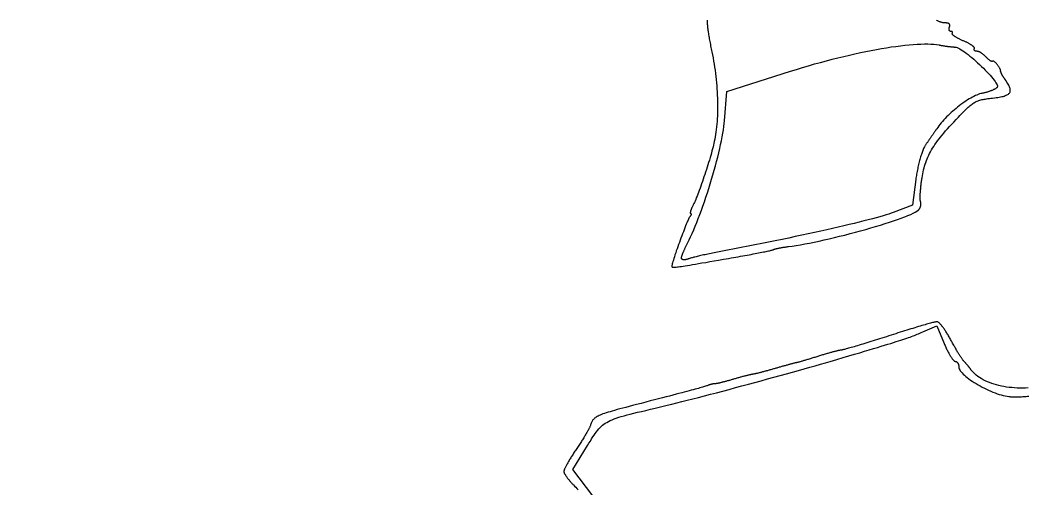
# Model space of a CAD drawing. Extents: x -25 to 25, y -25 to 25.
# Drawn here: x -2.65 to 13.23, y -7.57 to -0.2 of the extents above; entities that cross this region are included whole.
import ezdxf

# ---------------------------------------------------------------- set-up
doc = ezdxf.new("R2010")
doc.units = 0
for name, color, linetype in [('CUT', 1, 'CONTINUOUS'), ('MYON', 7, 'CONTINUOUS'), ('YOUMU', 7, 'CONTINUOUS')]:
    doc.layers.add(name, color=color, linetype=linetype)

msp = doc.modelspace()

# ---------------------------------------------------------------- linework, layer by layer
at = {"layer": 'CUT'}
msp.add_circle((0, 0), 25, dxfattribs=at)
at = {"layer": 'MYON'}
msp.add_lwpolyline([(10.678, -0.69), (10.762, -0.673), (10.844, -0.658), (10.924, -0.644), (11.002, -0.631), (11.079, -0.619), (11.153, -0.609), (11.225, -0.6), (11.294, -0.592), (11.361, -0.585), (11.425, -0.58), (11.487, -0.576), (11.546, -0.573), (11.602, -0.572), (11.654, -0.572), (11.704, -0.574), (11.75, -0.577), (11.793, -0.582), (11.832, -0.588), (11.84, -0.59), (11.848, -0.591), (11.857, -0.593), (11.866, -0.594), (11.875, -0.595), (11.883, -0.597), (11.892, -0.598), (11.902, -0.6), (11.911, -0.601), (11.92, -0.602), (11.929, -0.604), (11.938, -0.605), (11.947, -0.606), (11.957, -0.608), (11.966, -0.609), (11.975, -0.61), (11.983, -0.611), (11.992, -0.612), (12.001, -0.613), (12.009, -0.614), (12.018, -0.615), (12.026, -0.616), (12.034, -0.617), (12.041, -0.617), (12.049, -0.618), (12.056, -0.619), (12.063, -0.619), (12.07, -0.62), (12.076, -0.62), (12.082, -0.621), (12.088, -0.621), (12.102, -0.623), (12.119, -0.629), (12.138, -0.637), (12.159, -0.648), (12.182, -0.662), (12.207, -0.678), (12.233, -0.696), (12.26, -0.717), (12.289, -0.739), (12.318, -0.762), (12.348, -0.787), (12.379, -0.813), (12.41, -0.84), (12.44, -0.868), (12.471, -0.896), (12.501, -0.925), (12.53, -0.953), (12.558, -0.982), (12.586, -1.01), (12.612, -1.038), (12.636, -1.065), (12.659, -1.091), (12.68, -1.116), (12.698, -1.14), (12.715, -1.162), (12.728, -1.182), (12.739, -1.201), (12.747, -1.217), (12.751, -1.231), (12.752, -1.243), (12.75, -1.252), (12.748, -1.255), (12.745, -1.258), (12.742, -1.261), (12.738, -1.264), (12.734, -1.267), (12.729, -1.271), (12.724, -1.274), (12.719, -1.278), (12.713, -1.281), (12.706, -1.285), (12.699, -1.288), (12.692, -1.291), (12.685, -1.295), (12.677, -1.298), (12.669, -1.302), (12.66, -1.305), (12.651, -1.309), (12.642, -1.312), (12.633, -1.315), (12.624, -1.318), (12.614, -1.322), (12.604, -1.325), (12.594, -1.328), (12.583, -1.331), (12.573, -1.334), (12.562, -1.336), (12.552, -1.339), (12.541, -1.342), (12.53, -1.344), (12.519, -1.347), (12.508, -1.349), (12.489, -1.353), (12.469, -1.359), (12.448, -1.366), (12.427, -1.375), (12.404, -1.385), (12.381, -1.396), (12.357, -1.409), (12.332, -1.423), (12.307, -1.437), (12.282, -1.453), (12.256, -1.47), (12.23, -1.487), (12.204, -1.506), (12.177, -1.525), (12.151, -1.545), (12.125, -1.565), (12.099, -1.586), (12.073, -1.608), (12.047, -1.63), (12.022, -1.652), (11.998, -1.675), (11.974, -1.698), (11.95, -1.721), (11.927, -1.745), (11.905, -1.768), (11.884, -1.791), (11.864, -1.815), (11.845, -1.838), (11.827, -1.861), (11.81, -1.884), (11.795, -1.906), (11.791, -1.912), (11.787, -1.917), (11.783, -1.923), (11.779, -1.93), (11.775, -1.936), (11.77, -1.943), (11.765, -1.95), (11.76, -1.957), (11.755, -1.965), (11.75, -1.973), (11.744, -1.981), (11.739, -1.989), (11.733, -1.997), (11.727, -2.005), (11.721, -2.014), (11.715, -2.023), (11.709, -2.031), (11.703, -2.04), (11.697, -2.049), (11.691, -2.058), (11.685, -2.067), (11.678, -2.076), (11.672, -2.085), (11.666, -2.094), (11.66, -2.102), (11.653, -2.111), (11.647, -2.12), (11.641, -2.128), (11.635, -2.137), (11.629, -2.145), (11.624, -2.153), (11.618, -2.162), (11.612, -2.171), (11.606, -2.182), (11.6, -2.193), (11.594, -2.206), (11.588, -2.219), (11.582, -2.233), (11.576, -2.248), (11.57, -2.263), (11.564, -2.279), (11.559, -2.296), (11.553, -2.313), (11.547, -2.331), (11.541, -2.35), (11.535, -2.369), (11.53, -2.388), (11.524, -2.408), (11.519, -2.428), (11.514, -2.449), (11.509, -2.47), (11.504, -2.491), (11.499, -2.512), (11.495, -2.534), (11.49, -2.555), (11.486, -2.577), (11.482, -2.599), (11.478, -2.621), (11.475, -2.642), (11.471, -2.664), (11.468, -2.686), (11.465, -2.707), (11.415, -3.11), (11.109, -3.226), (11.078, -3.237), (11.041, -3.249), (10.999, -3.262), (10.952, -3.276), (10.9, -3.291), (10.843, -3.307), (10.782, -3.323), (10.716, -3.34), (10.646, -3.358), (10.573, -3.376), (10.495, -3.395), (10.415, -3.414), (10.331, -3.434), (10.243, -3.455), (10.153, -3.475), (10.061, -3.496), (9.966, -3.517), (9.869, -3.539), (9.769, -3.561), (9.668, -3.582), (9.566, -3.604), (9.462, -3.626), (9.357, -3.648), (9.251, -3.67), (9.144, -3.691), (9.037, -3.713), (8.929, -3.734), (8.821, -3.755), (8.714, -3.776), (8.607, -3.796), (8.5, -3.816), (8.473, -3.821), (8.446, -3.827), (8.419, -3.832), (8.393, -3.837), (8.366, -3.842), (8.34, -3.847), (8.314, -3.852), (8.288, -3.858), (8.263, -3.863), (8.238, -3.868), (8.213, -3.873), (8.189, -3.878), (8.166, -3.883), (8.143, -3.888), (8.12, -3.893), (8.099, -3.898), (8.078, -3.903), (8.057, -3.907), (8.038, -3.912), (8.019, -3.916), (8.002, -3.921), (7.985, -3.925), (7.969, -3.929), (7.954, -3.933), (7.94, -3.936), (7.928, -3.94), (7.916, -3.943), (7.906, -3.946), (7.897, -3.949), (7.889, -3.952), (7.882, -3.954), (7.876, -3.956), (7.871, -3.958), (7.865, -3.96), (7.859, -3.962), (7.854, -3.963), (7.848, -3.965), (7.843, -3.966), (7.838, -3.967), (7.833, -3.968), (7.828, -3.968), (7.823, -3.969), (7.819, -3.969), (7.814, -3.969), (7.81, -3.969), (7.806, -3.969), (7.802, -3.968), (7.798, -3.968), (7.795, -3.967), (7.792, -3.966), (7.789, -3.965), (7.786, -3.964), (7.783, -3.963), (7.781, -3.961), (7.779, -3.959), (7.777, -3.958), (7.775, -3.955), (7.774, -3.953), (7.773, -3.951), (7.772, -3.948), (7.772, -3.946), (7.772, -3.943), (7.772, -3.943), (7.772, -3.94), (7.772, -3.936), (7.773, -3.932), (7.774, -3.928), (7.775, -3.923), (7.777, -3.917), (7.778, -3.912), (7.78, -3.905), (7.782, -3.899), (7.785, -3.892), (7.787, -3.885), (7.79, -3.877), (7.793, -3.869), (7.796, -3.861), (7.799, -3.853), (7.803, -3.844), (7.807, -3.836), (7.81, -3.827), (7.814, -3.818), (7.818, -3.808), (7.823, -3.799), (7.827, -3.789), (7.832, -3.779), (7.836, -3.769), (7.841, -3.759), (7.846, -3.749), (7.851, -3.739), (7.856, -3.729), (7.861, -3.719), (7.866, -3.709), (7.871, -3.699), (7.894, -3.654), (7.917, -3.605), (7.941, -3.553), (7.965, -3.499), (7.989, -3.442), (8.013, -3.382), (8.037, -3.32), (8.061, -3.256), (8.086, -3.19), (8.11, -3.123), (8.133, -3.054), (8.157, -2.985), (8.18, -2.915), (8.203, -2.844), (8.225, -2.772), (8.246, -2.701), (8.267, -2.63), (8.287, -2.559), (8.307, -2.489), (8.325, -2.42), (8.343, -2.351), (8.359, -2.284), (8.375, -2.219), (8.389, -2.156), (8.402, -2.094), (8.414, -2.035), (8.424, -1.978), (8.433, -1.924), (8.441, -1.873), (8.446, -1.825), (8.451, -1.781), (8.487, -1.321), (9.492, -1.001), (9.586, -0.971), (9.681, -0.942), (9.775, -0.914), (9.869, -0.887), (9.963, -0.861), (10.056, -0.836), (10.148, -0.812), (10.239, -0.789), (10.329, -0.767), (10.418, -0.746), (10.506, -0.726), (10.593, -0.708)], close=True, dxfattribs=at)
msp.add_lwpolyline([(6.374, -7.686), (6.059, -7.269), (6.29, -6.893), (6.314, -6.856), (6.336, -6.821), (6.356, -6.788), (6.376, -6.757), (6.395, -6.728), (6.414, -6.701), (6.432, -6.676), (6.45, -6.653), (6.469, -6.631), (6.488, -6.611), (6.507, -6.592), (6.527, -6.574), (6.549, -6.558), (6.571, -6.542), (6.595, -6.527), (6.621, -6.513), (6.649, -6.499), (6.678, -6.486), (6.71, -6.473), (6.745, -6.46), (6.783, -6.448), (6.823, -6.436), (6.867, -6.423), (6.914, -6.41), (6.965, -6.397), (7.02, -6.383), (7.079, -6.369), (7.142, -6.354), (7.21, -6.338), (7.282, -6.321), (7.359, -6.303), (7.418, -6.289), (7.481, -6.274), (7.549, -6.258), (7.622, -6.24), (7.699, -6.221), (7.779, -6.2), (7.863, -6.179), (7.95, -6.157), (8.04, -6.134), (8.133, -6.11), (8.227, -6.085), (8.324, -6.06), (8.423, -6.034), (8.522, -6.008), (8.623, -5.981), (8.724, -5.954), (8.826, -5.927), (8.928, -5.899), (9.029, -5.872), (9.13, -5.844), (9.23, -5.817), (9.329, -5.79), (9.427, -5.763), (9.522, -5.736), (9.616, -5.71), (9.707, -5.685), (9.796, -5.66), (9.881, -5.635), (9.963, -5.612), (10.041, -5.589), (10.116, -5.568), (10.22, -5.537), (10.319, -5.508), (10.412, -5.481), (10.499, -5.455), (10.581, -5.431), (10.658, -5.408), (10.73, -5.387), (10.798, -5.366), (10.861, -5.348), (10.919, -5.33), (10.974, -5.314), (11.025, -5.298), (11.072, -5.284), (11.116, -5.27), (11.157, -5.257), (11.195, -5.245), (11.23, -5.234), (11.263, -5.223), (11.294, -5.213), (11.323, -5.203), (11.35, -5.193), (11.375, -5.184), (11.4, -5.175), (11.423, -5.167), (11.445, -5.158), (11.467, -5.149), (11.488, -5.141), (11.51, -5.132), (11.531, -5.123), (11.552, -5.114), (11.574, -5.105), (11.797, -5.008), (11.913, -5.288), (11.919, -5.303), (11.926, -5.317), (11.932, -5.332), (11.938, -5.346), (11.945, -5.36), (11.951, -5.373), (11.958, -5.387), (11.964, -5.4), (11.971, -5.412), (11.977, -5.425), (11.984, -5.437), (11.99, -5.448), (11.996, -5.46), (12.003, -5.47), (12.009, -5.481), (12.015, -5.49), (12.021, -5.5), (12.027, -5.509), (12.032, -5.517), (12.038, -5.525), (12.043, -5.532), (12.049, -5.538), (12.054, -5.544), (12.058, -5.55), (12.063, -5.554), (12.068, -5.558), (12.072, -5.562), (12.076, -5.564), (12.079, -5.566), (12.083, -5.567), (12.086, -5.568), (12.089, -5.568), (12.092, -5.568), (12.095, -5.569), (12.098, -5.57), (12.101, -5.571), (12.104, -5.572), (12.106, -5.573), (12.109, -5.575), (12.112, -5.577), (12.114, -5.579), (12.116, -5.581), (12.119, -5.584), (12.121, -5.586), (12.123, -5.589), (12.125, -5.592), (12.127, -5.595), (12.129, -5.598), (12.131, -5.601), (12.133, -5.605), (12.134, -5.608), (12.136, -5.612), (12.137, -5.616), (12.138, -5.62), (12.14, -5.624), (12.14, -5.628), (12.141, -5.632), (12.142, -5.636), (12.142, -5.641), (12.143, -5.645), (12.143, -5.65), (12.143, -5.654), (12.145, -5.668), (12.149, -5.683), (12.157, -5.698), (12.167, -5.714), (12.18, -5.731), (12.195, -5.749), (12.212, -5.767), (12.232, -5.785), (12.253, -5.804), (12.277, -5.823), (12.302, -5.842), (12.328, -5.861), (12.356, -5.88), (12.386, -5.899), (12.416, -5.918), (12.447, -5.937), (12.479, -5.955), (12.512, -5.972), (12.546, -5.99), (12.579, -6.006), (12.613, -6.022), (12.647, -6.037), (12.681, -6.051), (12.715, -6.064), (12.748, -6.076), (12.781, -6.087), (12.813, -6.096), (12.844, -6.105), (12.875, -6.112), (12.904, -6.117), (12.932, -6.121), (12.946, -6.122), (12.96, -6.123), (12.976, -6.124), (12.991, -6.125), (13.007, -6.125), (13.024, -6.126), (13.041, -6.126), (13.058, -6.126), (13.076, -6.125), (13.094, -6.125), (13.113, -6.124), (13.131, -6.123), (13.15, -6.122), (13.169, -6.121), (13.187, -6.12), (13.207, -6.118), (13.226, -6.116), (13.245, -6.115)], dxfattribs=at)
at = {"layer": 'YOUMU'}
for points in [[(8.179, -0.197), (8.178, -0.201), (8.178, -0.207), (8.177, -0.213), (8.177, -0.221), (8.177, -0.23), (8.177, -0.239), (8.178, -0.25), (8.179, -0.262), (8.18, -0.275), (8.181, -0.289), (8.183, -0.303), (8.184, -0.319), (8.186, -0.335), (8.189, -0.352), (8.191, -0.369), (8.194, -0.388), (8.197, -0.407), (8.2, -0.426), (8.203, -0.447), (8.207, -0.467), (8.21, -0.489), (8.214, -0.511), (8.218, -0.533), (8.222, -0.555), (8.227, -0.578), (8.231, -0.602), (8.236, -0.625), (8.241, -0.649), (8.246, -0.674), (8.251, -0.698), (8.261, -0.745), (8.27, -0.792), (8.278, -0.84), (8.286, -0.888), (8.294, -0.936), (8.301, -0.985), (8.307, -1.034), (8.313, -1.083), (8.318, -1.132), (8.323, -1.181), (8.327, -1.23), (8.331, -1.279), (8.334, -1.327), (8.336, -1.376), (8.338, -1.424), (8.339, -1.472), (8.34, -1.519), (8.34, -1.566), (8.34, -1.613), (8.339, -1.659), (8.338, -1.704), (8.335, -1.748), (8.333, -1.792), (8.329, -1.835), (8.326, -1.877), (8.321, -1.918), (8.316, -1.958), (8.311, -1.997), (8.304, -2.035), (8.298, -2.071), (8.29, -2.107), (8.284, -2.133), (8.277, -2.162), (8.27, -2.192), (8.261, -2.224), (8.252, -2.256), (8.243, -2.29), (8.233, -2.325), (8.223, -2.361), (8.212, -2.398), (8.2, -2.435), (8.189, -2.473), (8.177, -2.511), (8.165, -2.549), (8.153, -2.587), (8.14, -2.625), (8.127, -2.663), (8.115, -2.7), (8.102, -2.737), (8.09, -2.773), (8.077, -2.808), (8.065, -2.843), (8.053, -2.876), (8.041, -2.908), (8.029, -2.938), (8.017, -2.968), (8.006, -2.995), (7.996, -3.021), (7.986, -3.044), (7.976, -3.066), (7.967, -3.085), (7.959, -3.102), (7.955, -3.11), (7.951, -3.117), (7.948, -3.124), (7.944, -3.131), (7.941, -3.138), (7.938, -3.144), (7.935, -3.151), (7.932, -3.157), (7.93, -3.164), (7.927, -3.17), (7.925, -3.176), (7.923, -3.181), (7.921, -3.187), (7.919, -3.192), (7.917, -3.197), (7.916, -3.202), (7.915, -3.207), (7.914, -3.211), (7.913, -3.215), (7.912, -3.219), (7.911, -3.223), (7.911, -3.226), (7.911, -3.229), (7.911, -3.231), (7.911, -3.234), (7.911, -3.236), (7.912, -3.237), (7.913, -3.239), (7.914, -3.24), (7.915, -3.24), (7.916, -3.24), (7.918, -3.24), (7.919, -3.241), (7.92, -3.241), (7.921, -3.242), (7.922, -3.242), (7.923, -3.243), (7.924, -3.244), (7.924, -3.245), (7.924, -3.246), (7.925, -3.248), (7.925, -3.249), (7.925, -3.251), (7.925, -3.252), (7.924, -3.254), (7.924, -3.256), (7.923, -3.258), (7.923, -3.26), (7.922, -3.262), (7.921, -3.264), (7.92, -3.267), (7.919, -3.269), (7.917, -3.271), (7.916, -3.274), (7.914, -3.277), (7.913, -3.279), (7.911, -3.282), (7.909, -3.285), (7.907, -3.288), (7.905, -3.29), (7.903, -3.293), (7.9, -3.296), (7.896, -3.303), (7.89, -3.313), (7.883, -3.327), (7.876, -3.344), (7.867, -3.363), (7.858, -3.385), (7.847, -3.41), (7.837, -3.436), (7.825, -3.465), (7.814, -3.495), (7.802, -3.526), (7.789, -3.558), (7.777, -3.592), (7.764, -3.626), (7.752, -3.66), (7.739, -3.694), (7.727, -3.729), (7.714, -3.763), (7.703, -3.796), (7.691, -3.829), (7.681, -3.861), (7.67, -3.891), (7.661, -3.92), (7.652, -3.947), (7.644, -3.972), (7.637, -3.994), (7.632, -4.015), (7.627, -4.032), (7.624, -4.047), (7.621, -4.058), (7.621, -4.066), (7.621, -4.069), (7.621, -4.072), (7.621, -4.075), (7.622, -4.078), (7.623, -4.08), (7.625, -4.082), (7.628, -4.084), (7.632, -4.085), (7.638, -4.086), (7.644, -4.086), (7.653, -4.086), (7.663, -4.086), (7.676, -4.085), (7.69, -4.084), (7.707, -4.082), (7.726, -4.079), (7.748, -4.076), (7.773, -4.072), (7.801, -4.068), (7.832, -4.063), (7.866, -4.058), (7.904, -4.051), (7.946, -4.045), (7.992, -4.037), (8.041, -4.028), (8.095, -4.019), (8.154, -4.009), (8.217, -3.998), (8.285, -3.987), (8.357, -3.974), (8.435, -3.961), (8.435, -3.961), (8.475, -3.954), (8.514, -3.947), (8.553, -3.94), (8.591, -3.934), (8.628, -3.927), (8.665, -3.92), (8.702, -3.914), (8.737, -3.907), (8.772, -3.901), (8.806, -3.895), (8.839, -3.889), (8.871, -3.883), (8.902, -3.877), (8.931, -3.871), (8.96, -3.866), (8.988, -3.86), (9.014, -3.855), (9.039, -3.85), (9.063, -3.845), (9.085, -3.841), (9.106, -3.837), (9.125, -3.832), (9.143, -3.829), (9.159, -3.825), (9.173, -3.822), (9.186, -3.819), (9.197, -3.816), (9.205, -3.814), (9.213, -3.812), (9.218, -3.81), (9.221, -3.808), (9.223, -3.807), (9.226, -3.806), (9.229, -3.804), (9.233, -3.803), (9.237, -3.801), (9.242, -3.8), (9.247, -3.798), (9.253, -3.797), (9.259, -3.795), (9.265, -3.794), (9.272, -3.792), (9.279, -3.79), (9.286, -3.789), (9.294, -3.787), (9.302, -3.785), (9.311, -3.784), (9.319, -3.782), (9.328, -3.78), (9.337, -3.779), (9.347, -3.777), (9.356, -3.776), (9.366, -3.774), (9.376, -3.772), (9.386, -3.771), (9.396, -3.769), (9.406, -3.768), (9.417, -3.766), (9.427, -3.765), (9.438, -3.763), (9.448, -3.762), (9.459, -3.761), (9.517, -3.753), (9.58, -3.744), (9.646, -3.733), (9.716, -3.72), (9.788, -3.706), (9.863, -3.691), (9.94, -3.675), (10.02, -3.657), (10.1, -3.639), (10.182, -3.62), (10.265, -3.599), (10.348, -3.579), (10.43, -3.557), (10.513, -3.535), (10.595, -3.513), (10.676, -3.49), (10.755, -3.468), (10.832, -3.445), (10.908, -3.422), (10.98, -3.4), (11.05, -3.377), (11.116, -3.355), (11.179, -3.334), (11.237, -3.313), (11.292, -3.293), (11.341, -3.273), (11.385, -3.254), (11.424, -3.237), (11.456, -3.22), (11.483, -3.205), (11.502, -3.19), (11.506, -3.188), (11.509, -3.185), (11.512, -3.181), (11.515, -3.178), (11.518, -3.174), (11.52, -3.171), (11.523, -3.167), (11.525, -3.163), (11.528, -3.159), (11.53, -3.155), (11.532, -3.15), (11.534, -3.146), (11.536, -3.142), (11.537, -3.137), (11.539, -3.133), (11.54, -3.128), (11.541, -3.123), (11.542, -3.119), (11.543, -3.114), (11.544, -3.109), (11.544, -3.105), (11.545, -3.1), (11.545, -3.095), (11.545, -3.091), (11.545, -3.086), (11.545, -3.081), (11.544, -3.077), (11.543, -3.072), (11.543, -3.068), (11.542, -3.064), (11.54, -3.059), (11.539, -3.055), (11.538, -3.049), (11.537, -3.043), (11.536, -3.036), (11.536, -3.029), (11.535, -3.021), (11.535, -3.012), (11.534, -3.003), (11.534, -2.993), (11.534, -2.982), (11.534, -2.971), (11.535, -2.959), (11.535, -2.947), (11.536, -2.935), (11.536, -2.922), (11.537, -2.908), (11.538, -2.895), (11.539, -2.881), (11.54, -2.866), (11.542, -2.852), (11.543, -2.837), (11.545, -2.822), (11.546, -2.806), (11.548, -2.791), (11.55, -2.775), (11.552, -2.759), (11.554, -2.743), (11.556, -2.727), (11.559, -2.711), (11.561, -2.695), (11.564, -2.679), (11.569, -2.646), (11.575, -2.614), (11.582, -2.583), (11.589, -2.552), (11.596, -2.522), (11.604, -2.493), (11.613, -2.464), (11.623, -2.435), (11.633, -2.407), (11.644, -2.379), (11.656, -2.351), (11.669, -2.324), (11.683, -2.296), (11.697, -2.268), (11.713, -2.24), (11.73, -2.212), (11.748, -2.184), (11.767, -2.156), (11.787, -2.127), (11.808, -2.097), (11.831, -2.067), (11.855, -2.037), (11.88, -2.006), (11.907, -1.974), (11.935, -1.941), (11.965, -1.907), (11.996, -1.872), (12.029, -1.837), (12.063, -1.8), (12.099, -1.762), (12.137, -1.723), (12.16, -1.698), (12.182, -1.676), (12.203, -1.655), (12.223, -1.635), (12.241, -1.616), (12.259, -1.599), (12.276, -1.583), (12.292, -1.568), (12.307, -1.555), (12.322, -1.542), (12.337, -1.53), (12.351, -1.519), (12.364, -1.509), (12.378, -1.5), (12.392, -1.492), (12.405, -1.484), (12.419, -1.478), (12.433, -1.471), (12.447, -1.466), (12.461, -1.461), (12.476, -1.456), (12.492, -1.452), (12.508, -1.448), (12.525, -1.444), (12.543, -1.441), (12.562, -1.438), (12.582, -1.435), (12.603, -1.432), (12.625, -1.429), (12.649, -1.426), (12.674, -1.423), (12.703, -1.42), (12.73, -1.416), (12.756, -1.413), (12.779, -1.409), (12.802, -1.405), (12.822, -1.4), (12.841, -1.396), (12.859, -1.391), (12.875, -1.385), (12.889, -1.38), (12.902, -1.374), (12.914, -1.367), (12.924, -1.361), (12.933, -1.353), (12.94, -1.346), (12.945, -1.337), (12.95, -1.328), (12.953, -1.319), (12.954, -1.309), (12.955, -1.299), (12.954, -1.287), (12.951, -1.275), (12.948, -1.263), (12.943, -1.249), (12.937, -1.235), (12.929, -1.22), (12.921, -1.205), (12.911, -1.188), (12.9, -1.171), (12.888, -1.153), (12.875, -1.133), (12.871, -1.127), (12.866, -1.122), (12.863, -1.116), (12.859, -1.11), (12.855, -1.104), (12.851, -1.098), (12.848, -1.093), (12.844, -1.087), (12.841, -1.082), (12.837, -1.076), (12.834, -1.071), (12.831, -1.066), (12.828, -1.061), (12.825, -1.056), (12.823, -1.051), (12.82, -1.046), (12.818, -1.042), (12.815, -1.037), (12.813, -1.033), (12.811, -1.029), (12.81, -1.025), (12.808, -1.022), (12.807, -1.018), (12.805, -1.015), (12.804, -1.012), (12.803, -1.01), (12.803, -1.007), (12.802, -1.005), (12.802, -1.003), (12.802, -1.002), (12.802, -1), (12.803, -0.996), (12.802, -0.991), (12.802, -0.986), (12.8, -0.98), (12.798, -0.974), (12.795, -0.968), (12.792, -0.961), (12.788, -0.954), (12.784, -0.947), (12.78, -0.939), (12.775, -0.932), (12.77, -0.924), (12.765, -0.917), (12.759, -0.909), (12.754, -0.902), (12.748, -0.895), (12.742, -0.888), (12.736, -0.881), (12.73, -0.875), (12.724, -0.869), (12.719, -0.864), (12.713, -0.859), (12.707, -0.854), (12.702, -0.85), (12.697, -0.847), (12.693, -0.844), (12.688, -0.843), (12.684, -0.842), (12.681, -0.841), (12.678, -0.842), (12.675, -0.844), (12.674, -0.845), (12.673, -0.846), (12.671, -0.846), (12.669, -0.847), (12.667, -0.847), (12.665, -0.846), (12.662, -0.846), (12.66, -0.845), (12.657, -0.844), (12.654, -0.843), (12.651, -0.842), (12.648, -0.84), (12.644, -0.839), (12.641, -0.837), (12.637, -0.835), (12.634, -0.832), (12.63, -0.83), (12.626, -0.827), (12.622, -0.824), (12.618, -0.821), (12.614, -0.818), (12.61, -0.814), (12.606, -0.811), (12.602, -0.807), (12.598, -0.803), (12.593, -0.799), (12.589, -0.795), (12.585, -0.79), (12.58, -0.786), (12.576, -0.781), (12.572, -0.776), (12.567, -0.772), (12.563, -0.767), (12.558, -0.762), (12.553, -0.758), (12.549, -0.753), (12.544, -0.749), (12.539, -0.745), (12.534, -0.741), (12.529, -0.736), (12.524, -0.732), (12.519, -0.729), (12.514, -0.725), (12.508, -0.721), (12.503, -0.718), (12.498, -0.715), (12.493, -0.711), (12.488, -0.708), (12.483, -0.706), (12.478, -0.703), (12.473, -0.7), (12.469, -0.698), (12.464, -0.696), (12.459, -0.694), (12.455, -0.692), (12.451, -0.691), (12.446, -0.69), (12.442, -0.689), (12.438, -0.688), (12.434, -0.687), (12.431, -0.687), (12.427, -0.687), (12.424, -0.687), (12.421, -0.686), (12.418, -0.686), (12.415, -0.686), (12.412, -0.685), (12.409, -0.685), (12.407, -0.684), (12.404, -0.683), (12.402, -0.682), (12.4, -0.681), (12.398, -0.68), (12.396, -0.679), (12.394, -0.678), (12.392, -0.677), (12.391, -0.675), (12.39, -0.674), (12.388, -0.673), (12.387, -0.671), (12.387, -0.669), (12.386, -0.668), (12.385, -0.666), (12.385, -0.664), (12.385, -0.662), (12.385, -0.66), (12.385, -0.659), (12.385, -0.657), (12.386, -0.655), (12.386, -0.653), (12.387, -0.65), (12.388, -0.648), (12.389, -0.646), (12.391, -0.644), (12.391, -0.642), (12.391, -0.639), (12.39, -0.636), (12.389, -0.633), (12.388, -0.63), (12.385, -0.627), (12.383, -0.623), (12.38, -0.62), (12.376, -0.616), (12.372, -0.612), (12.368, -0.608), (12.363, -0.604), (12.358, -0.6), (12.352, -0.596), (12.346, -0.591), (12.339, -0.587), (12.333, -0.583), (12.325, -0.578), (12.318, -0.574), (12.31, -0.569), (12.302, -0.565), (12.294, -0.56), (12.285, -0.555), (12.276, -0.551), (12.267, -0.546), (12.257, -0.542), (12.247, -0.537), (12.237, -0.533), (12.227, -0.528), (12.217, -0.524), (12.206, -0.52), (12.196, -0.515), (12.186, -0.511), (12.176, -0.506), (12.166, -0.502), (12.157, -0.497), (12.148, -0.493), (12.139, -0.488), (12.131, -0.484), (12.123, -0.479), (12.115, -0.475), (12.107, -0.471), (12.1, -0.466), (12.093, -0.462), (12.086, -0.458), (12.08, -0.454), (12.074, -0.45), (12.069, -0.446), (12.064, -0.442), (12.059, -0.439), (12.055, -0.435), (12.051, -0.432), (12.048, -0.428), (12.045, -0.425), (12.043, -0.422), (12.041, -0.419), (12.04, -0.416), (12.039, -0.414), (12.039, -0.412), (12.039, -0.409), (12.04, -0.408), (12.041, -0.406), (12.042, -0.404), (12.043, -0.402), (12.044, -0.4), (12.044, -0.399), (12.044, -0.397), (12.045, -0.395), (12.045, -0.394), (12.045, -0.392), (12.045, -0.391), (12.044, -0.389), (12.044, -0.388), (12.043, -0.386), (12.043, -0.385), (12.042, -0.384), (12.041, -0.383), (12.04, -0.381), (12.039, -0.38), (12.038, -0.379), (12.037, -0.378), (12.035, -0.377), (12.034, -0.377), (12.032, -0.376), (12.03, -0.375), (12.028, -0.375), (12.027, -0.374), (12.024, -0.374), (12.022, -0.373), (12.02, -0.373), (12.018, -0.373), (12.015, -0.373), (12.013, -0.373), (12.011, -0.373), (12.009, -0.372), (12.006, -0.372), (12.004, -0.371), (12.003, -0.37), (12.001, -0.369), (11.999, -0.367), (11.998, -0.366), (11.996, -0.364), (11.995, -0.363), (11.994, -0.361), (11.993, -0.359), (11.992, -0.357), (11.991, -0.354), (11.99, -0.352), (11.99, -0.35), (11.989, -0.347), (11.989, -0.344), (11.989, -0.342), (11.988, -0.339), (11.989, -0.336), (11.989, -0.333), (11.989, -0.33), (11.989, -0.326), (11.99, -0.323), (11.991, -0.32), (11.992, -0.316), (11.993, -0.313), (11.994, -0.309), (11.995, -0.306), (11.997, -0.301), (11.998, -0.297), (11.999, -0.293), (12, -0.288), (12.001, -0.285), (12.001, -0.281), (12.001, -0.277), (12.001, -0.274), (12, -0.271), (12, -0.268), (11.998, -0.265), (11.997, -0.262), (11.995, -0.26), (11.993, -0.257), (11.991, -0.255), (11.988, -0.253), (11.985, -0.251), (11.982, -0.249), (11.979, -0.248), (11.975, -0.246), (11.971, -0.245), (11.966, -0.244), (11.961, -0.242), (11.956, -0.242), (11.951, -0.241), (11.945, -0.24), (11.939, -0.24), (11.932, -0.239), (11.925, -0.239), (11.918, -0.239), (11.91, -0.239), (11.904, -0.238), (11.897, -0.238), (11.89, -0.237), (11.882, -0.235), (11.874, -0.233), (11.866, -0.23), (11.857, -0.228), (11.848, -0.224), (11.839, -0.221), (11.829, -0.217), (11.82, -0.212), (11.81, -0.207), (11.799, -0.202), (11.789, -0.197)], [(13.236, -5.985), (13.193, -5.988), (13.15, -5.989), (13.107, -5.989), (13.064, -5.987), (13.021, -5.985), (12.979, -5.981), (12.937, -5.977), (12.896, -5.971), (12.855, -5.964), (12.815, -5.956), (12.776, -5.947), (12.737, -5.937), (12.699, -5.926), (12.663, -5.914), (12.627, -5.901), (12.593, -5.887), (12.56, -5.872), (12.528, -5.856), (12.498, -5.839), (12.469, -5.821), (12.442, -5.803), (12.417, -5.784), (12.394, -5.764), (12.372, -5.743), (12.353, -5.721), (12.335, -5.698), (12.332, -5.694), (12.329, -5.69), (12.325, -5.685), (12.322, -5.681), (12.319, -5.676), (12.315, -5.671), (12.311, -5.667), (12.307, -5.662), (12.304, -5.657), (12.3, -5.652), (12.296, -5.647), (12.292, -5.642), (12.288, -5.638), (12.284, -5.633), (12.28, -5.628), (12.276, -5.623), (12.272, -5.618), (12.268, -5.614), (12.264, -5.609), (12.26, -5.604), (12.256, -5.6), (12.252, -5.595), (12.248, -5.591), (12.244, -5.587), (12.241, -5.583), (12.237, -5.579), (12.233, -5.575), (12.23, -5.571), (12.227, -5.568), (12.223, -5.564), (12.22, -5.561), (12.217, -5.558), (12.213, -5.553), (12.209, -5.549), (12.205, -5.543), (12.2, -5.537), (12.195, -5.53), (12.19, -5.522), (12.185, -5.514), (12.179, -5.506), (12.173, -5.497), (12.166, -5.487), (12.16, -5.477), (12.153, -5.466), (12.146, -5.455), (12.139, -5.444), (12.132, -5.432), (12.125, -5.42), (12.117, -5.407), (12.109, -5.394), (12.102, -5.381), (12.094, -5.367), (12.086, -5.354), (12.078, -5.34), (12.07, -5.326), (12.062, -5.311), (12.054, -5.297), (12.046, -5.282), (12.037, -5.267), (12.029, -5.253), (12.021, -5.238), (12.013, -5.223), (12.005, -5.208), (11.997, -5.193), (11.989, -5.179), (11.981, -5.165), (11.973, -5.151), (11.965, -5.137), (11.956, -5.124), (11.948, -5.111), (11.94, -5.098), (11.932, -5.086), (11.924, -5.074), (11.916, -5.062), (11.908, -5.051), (11.9, -5.04), (11.892, -5.03), (11.885, -5.02), (11.877, -5.011), (11.87, -5.002), (11.863, -4.994), (11.856, -4.986), (11.85, -4.979), (11.843, -4.972), (11.837, -4.966), (11.831, -4.961), (11.825, -4.956), (11.82, -4.952), (11.815, -4.949), (11.81, -4.946), (11.806, -4.944), (11.802, -4.943), (11.798, -4.943), (11.793, -4.943), (11.787, -4.944), (11.779, -4.946), (11.769, -4.948), (11.757, -4.95), (11.744, -4.954), (11.729, -4.957), (11.713, -4.962), (11.695, -4.966), (11.676, -4.972), (11.656, -4.977), (11.634, -4.984), (11.611, -4.99), (11.586, -4.997), (11.561, -5.005), (11.534, -5.013), (11.506, -5.021), (11.478, -5.029), (11.448, -5.038), (11.418, -5.048), (11.386, -5.057), (11.354, -5.067), (11.322, -5.077), (11.288, -5.088), (11.254, -5.098), (11.219, -5.109), (11.184, -5.12), (11.148, -5.132), (11.112, -5.143), (11.076, -5.155), (11.039, -5.167), (11.003, -5.179), (10.966, -5.19), (10.93, -5.202), (10.895, -5.213), (10.86, -5.224), (10.825, -5.235), (10.791, -5.246), (10.758, -5.256), (10.725, -5.267), (10.693, -5.276), (10.662, -5.286), (10.632, -5.295), (10.603, -5.304), (10.574, -5.313), (10.547, -5.321), (10.521, -5.329), (10.495, -5.336), (10.471, -5.343), (10.448, -5.35), (10.427, -5.356), (10.407, -5.362), (10.388, -5.367), (10.37, -5.372), (10.355, -5.376), (10.34, -5.38), (10.327, -5.383), (10.316, -5.386), (10.307, -5.388), (10.299, -5.39), (10.293, -5.391), (10.289, -5.391), (10.286, -5.391), (10.281, -5.391), (10.277, -5.392), (10.271, -5.393), (10.265, -5.394), (10.258, -5.395), (10.25, -5.397), (10.242, -5.398), (10.234, -5.4), (10.224, -5.402), (10.215, -5.405), (10.204, -5.407), (10.194, -5.41), (10.183, -5.413), (10.171, -5.416), (10.159, -5.419), (10.147, -5.422), (10.134, -5.426), (10.121, -5.429), (10.108, -5.433), (10.094, -5.437), (10.081, -5.441), (10.067, -5.445), (10.052, -5.449), (10.038, -5.453), (10.023, -5.458), (10.009, -5.462), (9.994, -5.467), (9.979, -5.471), (9.964, -5.476), (9.949, -5.481), (9.934, -5.486), (9.919, -5.49), (9.904, -5.495), (9.889, -5.5), (9.874, -5.505), (9.858, -5.509), (9.843, -5.514), (9.829, -5.519), (9.814, -5.523), (9.799, -5.528), (9.785, -5.532), (9.77, -5.536), (9.756, -5.54), (9.743, -5.544), (9.729, -5.548), (9.716, -5.552), (9.703, -5.556), (9.691, -5.56), (9.679, -5.563), (9.667, -5.566), (9.656, -5.57), (9.645, -5.573), (9.635, -5.575), (9.625, -5.578), (9.616, -5.58), (9.607, -5.583), (9.599, -5.585), (9.592, -5.587), (9.585, -5.588), (9.579, -5.59), (9.574, -5.591), (9.568, -5.592), (9.562, -5.593), (9.556, -5.595), (9.549, -5.597), (9.541, -5.598), (9.533, -5.6), (9.525, -5.603), (9.515, -5.605), (9.506, -5.607), (9.496, -5.61), (9.486, -5.613), (9.475, -5.616), (9.464, -5.618), (9.453, -5.622), (9.441, -5.625), (9.429, -5.628), (9.417, -5.631), (9.404, -5.635), (9.392, -5.638), (9.379, -5.642), (9.366, -5.645), (9.353, -5.649), (9.34, -5.653), (9.327, -5.656), (9.313, -5.66), (9.3, -5.664), (9.287, -5.668), (9.273, -5.672), (9.26, -5.676), (9.247, -5.68), (9.234, -5.683), (9.22, -5.687), (9.207, -5.691), (9.194, -5.695), (9.181, -5.699), (9.167, -5.702), (9.154, -5.706), (9.141, -5.71), (9.127, -5.714), (9.114, -5.717), (9.101, -5.721), (9.089, -5.724), (9.076, -5.727), (9.063, -5.731), (9.051, -5.734), (9.039, -5.737), (9.027, -5.74), (9.016, -5.743), (9.005, -5.746), (8.994, -5.749), (8.983, -5.751), (8.973, -5.754), (8.963, -5.756), (8.954, -5.758), (8.945, -5.76), (8.937, -5.762), (8.929, -5.764), (8.921, -5.765), (8.915, -5.767), (8.908, -5.768), (8.903, -5.769), (8.898, -5.77), (8.892, -5.771), (8.887, -5.772), (8.881, -5.773), (8.874, -5.774), (8.866, -5.776), (8.859, -5.778), (8.85, -5.779), (8.842, -5.781), (8.832, -5.784), (8.823, -5.786), (8.813, -5.788), (8.803, -5.791), (8.792, -5.793), (8.781, -5.796), (8.77, -5.799), (8.758, -5.802), (8.746, -5.805), (8.734, -5.808), (8.722, -5.812), (8.71, -5.815), (8.697, -5.818), (8.685, -5.822), (8.672, -5.825), (8.659, -5.829), (8.646, -5.833), (8.633, -5.836), (8.62, -5.84), (8.607, -5.844), (8.594, -5.847), (8.582, -5.851), (8.569, -5.855), (8.556, -5.859), (8.544, -5.862), (8.531, -5.866), (8.519, -5.87), (8.506, -5.873), (8.494, -5.876), (8.482, -5.88), (8.471, -5.883), (8.459, -5.886), (8.448, -5.889), (8.437, -5.892), (8.426, -5.895), (8.416, -5.897), (8.406, -5.9), (8.396, -5.902), (8.387, -5.905), (8.378, -5.907), (8.369, -5.909), (8.361, -5.911), (8.353, -5.912), (8.345, -5.914), (8.338, -5.915), (8.332, -5.917), (8.326, -5.918), (8.321, -5.918), (8.316, -5.919), (8.311, -5.92), (8.308, -5.92), (8.304, -5.92), (8.302, -5.92), (8.3, -5.92), (8.298, -5.92), (8.297, -5.92), (8.295, -5.92), (8.292, -5.92), (8.29, -5.92), (8.288, -5.92), (8.285, -5.92), (8.282, -5.92), (8.28, -5.92), (8.277, -5.921), (8.274, -5.921), (8.271, -5.922), (8.268, -5.922), (8.264, -5.923), (8.261, -5.924), (8.258, -5.924), (8.254, -5.925), (8.251, -5.926), (8.247, -5.927), (8.243, -5.928), (8.24, -5.929), (8.236, -5.93), (8.232, -5.931), (8.229, -5.932), (8.225, -5.933), (8.221, -5.935), (8.218, -5.936), (8.214, -5.937), (8.21, -5.938), (8.207, -5.94), (8.203, -5.941), (8.195, -5.944), (8.186, -5.948), (8.176, -5.951), (8.165, -5.955), (8.152, -5.959), (8.137, -5.964), (8.121, -5.968), (8.103, -5.974), (8.084, -5.979), (8.062, -5.986), (8.039, -5.992), (8.014, -5.999), (7.987, -6.007), (7.957, -6.015), (7.926, -6.023), (7.892, -6.032), (7.856, -6.042), (7.817, -6.052), (7.776, -6.063), (7.732, -6.074), (7.686, -6.086), (7.637, -6.099), (7.585, -6.113), (7.53, -6.127), (7.473, -6.142), (7.412, -6.157), (7.348, -6.174), (7.281, -6.191), (7.211, -6.209), (7.138, -6.228), (7.061, -6.248), (7.002, -6.263), (6.947, -6.277), (6.895, -6.291), (6.846, -6.303), (6.801, -6.316), (6.758, -6.327), (6.719, -6.338), (6.682, -6.349), (6.648, -6.359), (6.616, -6.368), (6.587, -6.378), (6.56, -6.387), (6.535, -6.395), (6.513, -6.404), (6.492, -6.412), (6.474, -6.421), (6.457, -6.429), (6.441, -6.437), (6.427, -6.445), (6.415, -6.454), (6.404, -6.462), (6.394, -6.471), (6.385, -6.48), (6.377, -6.489), (6.37, -6.499), (6.364, -6.509), (6.359, -6.519), (6.354, -6.53), (6.349, -6.542), (6.345, -6.554), (6.34, -6.567), (6.338, -6.573), (6.336, -6.579), (6.333, -6.586), (6.329, -6.594), (6.326, -6.602), (6.321, -6.611), (6.316, -6.621), (6.311, -6.631), (6.306, -6.642), (6.3, -6.653), (6.293, -6.665), (6.287, -6.677), (6.279, -6.689), (6.272, -6.702), (6.264, -6.715), (6.256, -6.729), (6.248, -6.743), (6.24, -6.757), (6.231, -6.771), (6.222, -6.786), (6.213, -6.8), (6.204, -6.815), (6.194, -6.83), (6.184, -6.846), (6.174, -6.861), (6.164, -6.876), (6.154, -6.892), (6.144, -6.907), (6.134, -6.922), (6.124, -6.938), (6.113, -6.953), (6.103, -6.968), (6.093, -6.983), (6.083, -6.998), (6.073, -7.013), (6.063, -7.028), (6.054, -7.043), (6.044, -7.058), (6.035, -7.072), (6.026, -7.086), (6.018, -7.1), (6.009, -7.114), (6.001, -7.128), (5.994, -7.141), (5.986, -7.154), (5.979, -7.166), (5.972, -7.178), (5.966, -7.19), (5.959, -7.201), (5.954, -7.212), (5.948, -7.223), (5.943, -7.232), (5.939, -7.242), (5.934, -7.251), (5.931, -7.259), (5.927, -7.267), (5.925, -7.274), (5.922, -7.28), (5.921, -7.286), (5.919, -7.291), (5.918, -7.295), (5.918, -7.299), (5.918, -7.302), (5.919, -7.306), (5.92, -7.31), (5.921, -7.315), (5.923, -7.319), (5.925, -7.325), (5.928, -7.33), (5.931, -7.336), (5.934, -7.342), (5.938, -7.348), (5.942, -7.354), (5.946, -7.361), (5.95, -7.368), (5.955, -7.375), (5.96, -7.382), (5.966, -7.39), (5.971, -7.398), (5.977, -7.405), (5.983, -7.413), (5.989, -7.421), (5.996, -7.429), (6.003, -7.437), (6.009, -7.445), (6.017, -7.454), (6.024, -7.462), (6.031, -7.47), (6.039, -7.479), (6.046, -7.487), (6.054, -7.495), (6.062, -7.503), (6.07, -7.511), (6.088, -7.529), (6.105, -7.547), (6.123, -7.567), (6.142, -7.588)]]:
    msp.add_lwpolyline(points, dxfattribs=at)

doc.saveas('drawing.dxf')
